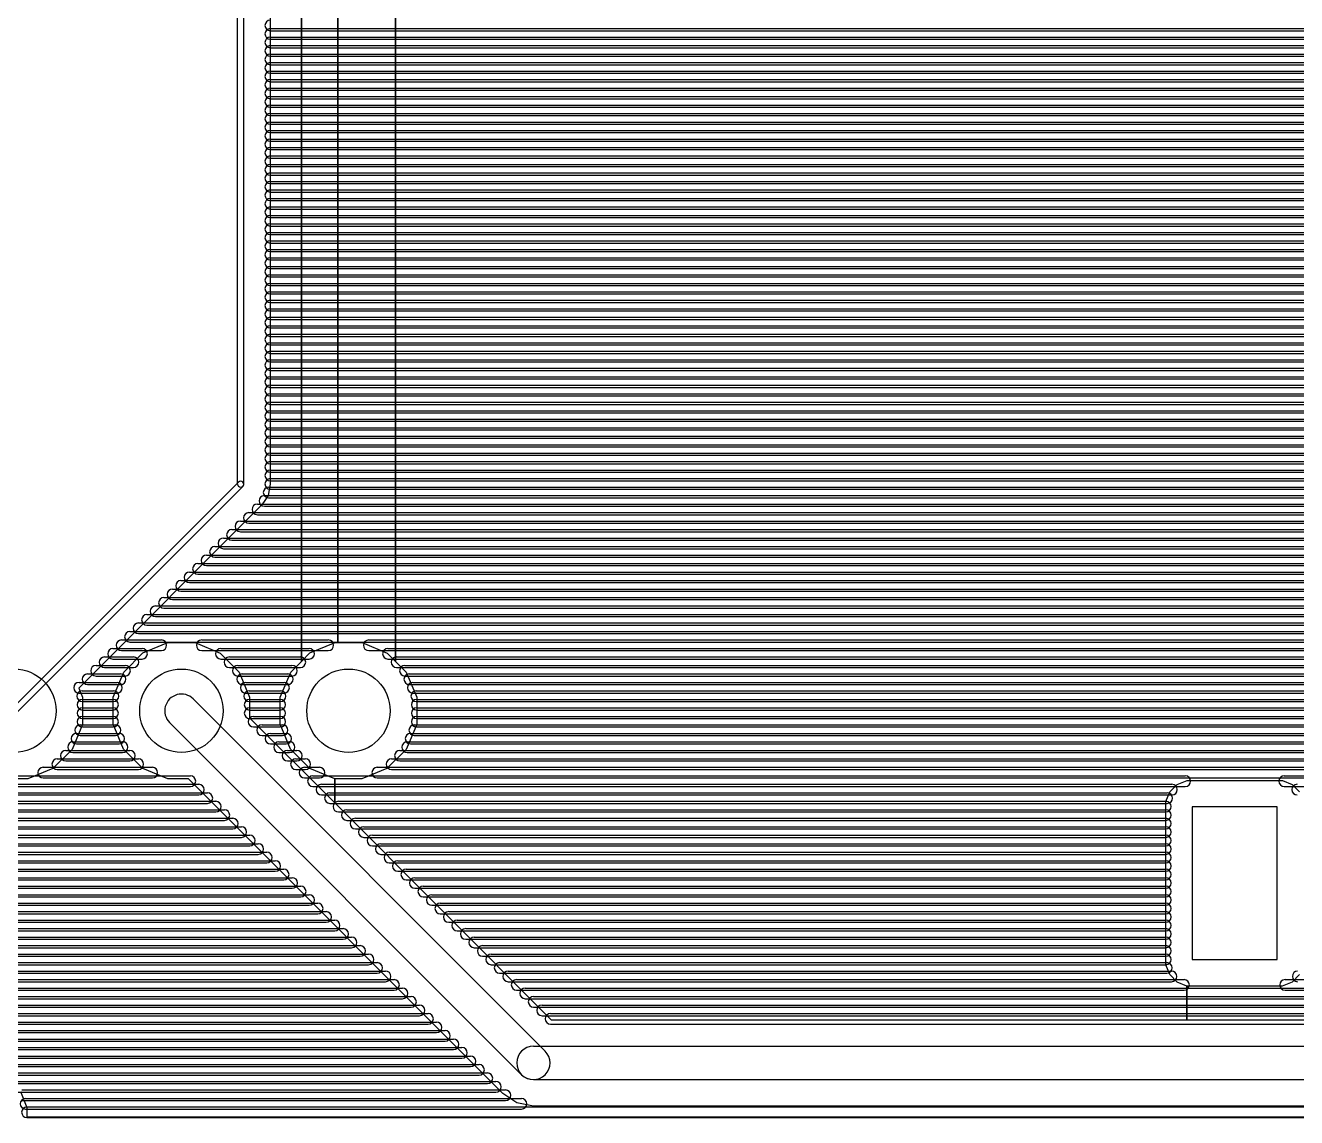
# Model space of a CAD drawing. Extents: x 25909 to 94169, y 14485 to 72115.
# Drawn here: x 56750 to 68733, y 22431 to 32721 of the extents above; entities that cross this region are included whole.
import ezdxf

# ---------------------------------------------------------------- set-up
doc = ezdxf.new("R2010")
doc.units = 0
doc.layers.add('BLACK', color=1, linetype='CONTINUOUS')

msp = doc.modelspace()

# ---------------------------------------------------------------- linework, layer by layer
at = {"layer": 'BLACK'}
for p, q in [((58750, 28399), (58750, 39087)), ((58808, 28399), (58808, 39087)), ((59058, 39087), (59058, 28398)), ((59351, 26729), (59351, 36128)), ((59351, 36128), (59351, 26729)), ((60239, 26729), (60239, 36128)), ((60239, 36128), (60239, 26729)), ((59695, 26907), (59695, 35866)), ((59695, 35866), (59695, 26907)), ((59058, 32691), (76448, 32691)), ((59058, 32691), (76448, 32691)), ((59058, 32671), (76448, 32671)), ((59058, 32671), (76448, 32671)), ((59058, 32611), (76448, 32611)), ((59058, 32611), (76448, 32611)), ((59058, 32591), (76448, 32591)), ((59058, 32591), (76448, 32591)), ((59058, 32531), (76448, 32531)), ((59058, 32531), (76448, 32531)), ((59058, 32511), (76448, 32511)), ((59058, 32511), (76448, 32511)), ((59058, 32451), (76448, 32451)), ((59058, 32451), (76448, 32451)), ((59058, 32431), (76448, 32431)), ((59058, 32431), (76448, 32431)), ((59058, 32371), (76448, 32371)), ((59058, 32371), (76448, 32371)), ((59058, 32351), (76448, 32351)), ((59058, 32351), (76448, 32351)), ((59058, 32291), (76448, 32291)), ((59058, 32291), (76448, 32291)), ((59058, 32271), (76448, 32271)), ((59058, 32271), (76448, 32271)), ((59058, 32211), (76448, 32211)), ((59058, 32211), (76448, 32211)), ((59058, 32191), (76448, 32191)), ((59058, 32191), (76448, 32191)), ((59058, 32131), (76448, 32131)), ((59058, 32131), (76448, 32131)), ((59058, 32111), (76448, 32111)), ((59058, 32111), (76448, 32111)), ((59058, 32051), (76448, 32051)), ((59058, 32051), (76448, 32051)), ((59058, 32031), (76448, 32031)), ((59058, 32031), (76448, 32031)), ((59058, 31971), (76448, 31971)), ((59058, 31971), (76448, 31971)), ((59058, 31951), (76448, 31951)), ((59058, 31951), (76448, 31951)), ((59058, 31891), (76448, 31891)), ((59058, 31891), (76448, 31891)), ((59058, 31871), (76448, 31871)), ((59058, 31871), (76448, 31871)), ((59058, 31811), (76448, 31811)), ((59058, 31811), (76448, 31811)), ((59058, 31791), (76448, 31791)), ((59058, 31791), (76448, 31791)), ((59058, 31731), (76448, 31731)), ((59058, 31731), (76448, 31731)), ((59058, 31711), (76448, 31711)), ((59058, 31711), (76448, 31711)), ((59058, 31651), (76448, 31651)), ((59058, 31651), (76448, 31651)), ((59058, 31631), (76448, 31631)), ((59058, 31631), (76448, 31631)), ((59058, 31571), (76448, 31571)), ((59058, 31571), (76448, 31571)), ((59058, 31551), (76448, 31551)), ((59058, 31551), (76448, 31551)), ((59058, 31491), (76448, 31491)), ((59058, 31491), (76448, 31491)), ((59058, 31471), (76448, 31471)), ((59058, 31471), (76448, 31471)), ((59058, 31411), (76448, 31411)), ((59058, 31411), (76448, 31411)), ((59058, 31391), (76448, 31391)), ((59058, 31391), (76448, 31391)), ((59058, 31331), (76448, 31331)), ((59058, 31331), (76448, 31331)), ((59058, 31311), (76448, 31311)), ((59058, 31311), (76448, 31311)), ((59058, 31251), (76448, 31251)), ((59058, 31251), (76448, 31251)), ((59058, 31231), (76448, 31231)), ((59058, 31231), (76448, 31231)), ((59058, 31171), (76448, 31171)), ((59058, 31171), (76448, 31171)), ((59058, 31151), (76448, 31151)), ((59058, 31151), (76448, 31151)), ((59058, 31091), (76448, 31091)), ((59058, 31091), (76448, 31091)), ((59058, 31071), (76448, 31071)), ((59058, 31071), (76448, 31071)), ((59058, 31011), (76448, 31011)), ((59058, 31011), (76448, 31011)), ((59058, 30991), (76448, 30991)), ((59058, 30991), (76448, 30991)), ((59058, 30931), (76448, 30931)), ((59058, 30931), (76448, 30931)), ((59058, 30911), (76448, 30911)), ((59058, 30911), (76448, 30911)), ((59058, 30851), (76448, 30851)), ((59058, 30851), (76448, 30851)), ((59058, 30831), (76448, 30831)), ((59058, 30831), (76448, 30831)), ((59058, 30771), (76448, 30771)), ((59058, 30771), (76448, 30771)), ((59058, 30751), (76448, 30751)), ((59058, 30751), (76448, 30751)), ((59058, 30691), (76448, 30691)), ((59058, 30691), (76448, 30691)), ((59058, 30671), (76448, 30671)), ((59058, 30671), (76448, 30671)), ((59058, 30611), (76448, 30611)), ((59058, 30611), (76448, 30611)), ((59058, 30591), (76448, 30591)), ((59058, 30591), (76448, 30591)), ((59058, 30531), (76448, 30531)), ((59058, 30531), (76448, 30531)), ((59058, 30511), (76448, 30511)), ((59058, 30511), (76448, 30511)), ((59058, 30451), (76448, 30451)), ((59058, 30451), (76448, 30451)), ((59058, 30431), (76448, 30431)), ((59058, 30431), (76448, 30431)), ((59058, 30371), (76448, 30371)), ((59058, 30371), (76448, 30371)), ((59058, 30351), (76448, 30351)), ((59058, 30351), (76448, 30351)), ((59058, 30291), (76448, 30291)), ((59058, 30291), (76448, 30291)), ((59058, 30271), (76448, 30271)), ((59058, 30271), (76448, 30271)), ((59058, 30211), (76448, 30211)), ((59058, 30211), (76448, 30211)), ((59058, 30191), (76448, 30191)), ((59058, 30191), (76448, 30191)), ((59058, 30131), (76448, 30131)), ((59058, 30131), (76448, 30131)), ((59058, 30111), (76448, 30111)), ((59058, 30111), (76448, 30111)), ((59058, 30051), (76448, 30051)), ((59058, 30051), (76448, 30051)), ((59058, 30031), (76448, 30031)), ((59058, 30031), (76448, 30031)), ((59058, 29971), (76448, 29971)), ((59058, 29971), (76448, 29971)), ((59058, 29951), (76448, 29951)), ((59058, 29951), (76448, 29951)), ((59058, 29891), (76448, 29891)), ((59058, 29891), (76448, 29891)), ((59058, 29871), (76448, 29871)), ((59058, 29871), (76448, 29871)), ((59058, 29811), (76448, 29811)), ((59058, 29811), (76448, 29811)), ((59058, 29791), (76448, 29791)), ((59058, 29791), (76448, 29791)), ((59058, 29731), (76448, 29731)), ((59058, 29731), (76448, 29731)), ((59058, 29711), (76448, 29711)), ((59058, 29711), (76448, 29711)), ((59058, 29651), (76448, 29651)), ((59058, 29651), (76448, 29651)), ((59058, 29631), (76448, 29631)), ((59058, 29631), (76448, 29631)), ((59058, 29571), (76448, 29571)), ((59058, 29571), (76448, 29571)), ((59058, 29551), (76448, 29551)), ((59058, 29551), (76448, 29551)), ((59058, 29491), (76448, 29491)), ((59058, 29491), (76448, 29491)), ((59058, 29471), (76448, 29471)), ((59058, 29471), (76448, 29471)), ((59058, 29411), (76448, 29411)), ((59058, 29411), (76448, 29411)), ((59058, 29391), (76448, 29391)), ((59058, 29391), (76448, 29391)), ((59058, 29331), (76448, 29331)), ((59058, 29331), (76448, 29331)), ((59058, 29311), (76448, 29311)), ((59058, 29311), (76448, 29311)), ((59058, 29251), (76448, 29251)), ((59058, 29251), (76448, 29251)), ((59058, 29231), (76448, 29231)), ((59058, 29231), (76448, 29231)), ((59058, 29171), (76448, 29171)), ((59058, 29171), (76448, 29171)), ((59058, 29151), (76448, 29151)), ((59058, 29151), (76448, 29151)), ((59058, 29091), (76448, 29091)), ((59058, 29091), (76448, 29091)), ((59058, 29071), (76448, 29071)), ((59058, 29071), (76448, 29071)), ((59058, 29011), (76448, 29011)), ((59058, 29011), (76448, 29011)), ((59058, 28991), (76448, 28991)), ((59058, 28991), (76448, 28991)), ((59058, 28931), (76448, 28931)), ((59058, 28931), (76448, 28931)), ((59058, 28911), (76448, 28911)), ((59058, 28911), (76448, 28911)), ((59058, 28851), (76448, 28851)), ((59058, 28851), (76448, 28851)), ((59058, 28831), (76448, 28831)), ((59058, 28831), (76448, 28831)), ((59058, 28771), (76448, 28771)), ((59058, 28771), (76448, 28771)), ((59058, 28751), (76448, 28751)), ((59058, 28751), (76448, 28751)), ((59058, 28691), (76448, 28691)), ((59058, 28691), (76448, 28691)), ((59058, 28671), (76448, 28671)), ((59058, 28671), (76448, 28671)), ((59058, 28611), (76448, 28611)), ((59058, 28611), (76448, 28611)), ((59058, 28591), (76448, 28591)), ((59058, 28591), (76448, 28591)), ((59058, 28531), (76448, 28531)), ((59058, 28531), (76448, 28531)), ((58758, 28418), (56625, 26285)), ((59058, 28511), (76448, 28511)), ((59058, 28511), (76448, 28511)), ((59058, 28451), (76448, 28451)), ((59058, 28451), (76448, 28451)), ((59058, 28431), (76448, 28431)), ((59058, 28431), (76448, 28431)), ((58799, 28377), (56666, 26244)), ((59037, 28291), (59000, 28237)), ((59002, 28291), (76448, 28291)), ((59002, 28291), (76448, 28291)), ((59058, 28398), (59037, 28291)), ((59042, 28371), (76448, 28371)), ((59042, 28371), (76448, 28371)), ((59058, 28351), (76448, 28351)), ((59058, 28351), (76448, 28351)), ((58976, 28200), (57252, 26478)), ((58936, 28211), (76448, 28211)), ((58936, 28211), (76448, 28211)), ((59000, 28237), (58976, 28200)), ((59002, 28191), (76448, 28191)), ((59002, 28191), (76448, 28191)), ((59042, 28271), (76448, 28271)), ((59042, 28271), (76448, 28271)), ((58776, 28051), (76448, 28051)), ((58776, 28051), (76448, 28051)), ((58856, 28131), (76448, 28131)), ((58856, 28131), (76448, 28131)), ((58936, 28111), (76448, 28111)), ((58936, 28111), (76448, 28111)), ((58696, 27971), (76448, 27971)), ((58696, 27971), (76448, 27971)), ((58776, 27951), (76448, 27951)), ((58776, 27951), (76448, 27951)), ((58856, 28031), (76448, 28031)), ((58856, 28031), (76448, 28031)), ((58536, 27811), (76448, 27811)), ((58536, 27811), (76448, 27811)), ((58616, 27891), (76448, 27891)), ((58616, 27891), (76448, 27891)), ((58696, 27871), (76448, 27871)), ((58696, 27871), (76448, 27871)), ((58456, 27731), (76448, 27731)), ((58456, 27731), (76448, 27731)), ((58536, 27711), (76448, 27711)), ((58536, 27711), (76448, 27711)), ((58616, 27791), (76448, 27791)), ((58616, 27791), (76448, 27791)), ((58296, 27571), (76448, 27571)), ((58296, 27571), (76448, 27571)), ((58376, 27651), (76448, 27651)), ((58376, 27651), (76448, 27651)), ((58456, 27631), (76448, 27631)), ((58456, 27631), (76448, 27631)), ((58216, 27491), (76448, 27491)), ((58216, 27491), (76448, 27491)), ((58296, 27471), (76448, 27471)), ((58296, 27471), (76448, 27471)), ((58376, 27551), (76448, 27551)), ((58376, 27551), (76448, 27551)), ((58055, 27331), (74295, 27331)), ((58055, 27331), (74295, 27331)), ((58136, 27411), (74396, 27411)), ((58136, 27411), (74396, 27411)), ((58216, 27391), (76448, 27391)), ((58216, 27391), (76448, 27391)), ((57975, 27251), (74215, 27251)), ((57975, 27251), (74215, 27251)), ((58055, 27231), (74295, 27231)), ((58055, 27231), (74295, 27231)), ((58136, 27311), (74396, 27311)), ((58136, 27311), (74396, 27311)), ((57815, 27091), (74055, 27091)), ((57815, 27091), (74055, 27091)), ((57895, 27171), (74135, 27171)), ((57895, 27171), (74135, 27171)), ((57975, 27151), (74215, 27151)), ((57975, 27151), (74215, 27151)), ((57735, 27011), (73975, 27011)), ((57735, 27011), (73975, 27011)), ((57815, 26991), (74055, 26991)), ((57815, 26991), (74055, 26991)), ((57895, 27071), (74135, 27071)), ((57895, 27071), (74135, 27071)), ((57575, 26851), (57849, 26851)), ((57575, 26851), (57849, 26851)), ((57655, 26931), (58031, 26931)), ((57655, 26931), (58031, 26931)), ((57735, 26911), (73975, 26911)), ((57735, 26911), (73975, 26911)), ((57857, 26809), (58093, 26907)), ((58093, 26907), (58349, 26907)), ((58349, 26907), (58585, 26808)), ((58411, 26931), (59605, 26931)), ((58411, 26931), (59605, 26931)), ((58592, 26851), (59424, 26851)), ((58592, 26851), (59424, 26851)), ((59432, 26809), (59668, 26907)), ((59668, 26907), (59695, 26907)), ((59695, 26907), (59924, 26907)), ((59924, 26907), (60160, 26808)), ((59986, 26931), (73894, 26931)), ((59986, 26931), (73894, 26931)), ((60167, 26851), (73815, 26851)), ((60167, 26851), (73815, 26851)), ((57495, 26771), (57769, 26771)), ((57495, 26771), (57769, 26771)), ((57575, 26751), (57849, 26751)), ((57575, 26751), (57849, 26751)), ((57655, 26831), (58031, 26831)), ((57655, 26831), (58031, 26831)), ((57676, 26629), (57857, 26809)), ((58411, 26831), (59605, 26831)), ((58411, 26831), (59605, 26831)), ((58585, 26808), (58765, 26627)), ((58592, 26751), (59424, 26751)), ((58592, 26751), (59424, 26751)), ((58672, 26771), (59342, 26771)), ((58672, 26771), (59342, 26771)), ((59251, 26629), (59351, 26729)), ((59351, 26729), (59432, 26809)), ((59986, 26831), (73894, 26831)), ((59986, 26831), (73894, 26831)), ((60160, 26808), (60239, 26729)), ((60167, 26751), (73815, 26751)), ((60167, 26751), (73815, 26751)), ((60239, 26729), (60340, 26627)), ((60247, 26771), (73735, 26771)), ((60247, 26771), (73735, 26771)), ((57335, 26611), (57647, 26611)), ((57335, 26611), (57647, 26611)), ((57415, 26691), (57689, 26691)), ((57415, 26691), (57689, 26691)), ((57495, 26671), (57769, 26671)), ((57495, 26671), (57769, 26671)), ((57577, 26393), (57676, 26629)), ((58672, 26671), (59342, 26671)), ((58672, 26671), (59342, 26671)), ((58752, 26691), (59262, 26691)), ((58752, 26691), (59262, 26691)), ((58765, 26627), (58863, 26391)), ((58793, 26611), (59223, 26611)), ((58793, 26611), (59223, 26611)), ((59152, 26393), (59251, 26629)), ((60247, 26671), (73735, 26671)), ((60247, 26671), (73735, 26671)), ((60327, 26691), (73655, 26691)), ((60327, 26691), (73655, 26691)), ((60340, 26627), (60438, 26391)), ((60368, 26611), (73574, 26611)), ((60368, 26611), (73574, 26611)), ((57255, 26531), (57613, 26531)), ((57255, 26531), (57613, 26531)), ((57335, 26511), (57647, 26511)), ((57335, 26511), (57647, 26511)), ((57415, 26591), (57689, 26591)), ((57415, 26591), (57689, 26591)), ((58752, 26591), (59262, 26591)), ((58752, 26591), (59262, 26591)), ((58793, 26511), (59223, 26511)), ((58793, 26511), (59223, 26511)), ((58826, 26531), (59188, 26531)), ((58826, 26531), (59188, 26531)), ((60327, 26591), (73655, 26591)), ((60327, 26591), (73655, 26591)), ((60368, 26511), (73574, 26511)), ((60368, 26511), (73574, 26511)), ((60401, 26531), (73495, 26531)), ((60401, 26531), (73495, 26531)), ((57252, 26478), (57288, 26391)), ((57255, 26431), (57613, 26431)), ((57255, 26431), (57613, 26431)), ((57284, 26451), (57580, 26451)), ((57284, 26451), (57580, 26451)), ((57288, 26391), (57288, 26135)), ((57288, 26371), (57576, 26371)), ((57288, 26371), (57576, 26371)), ((57577, 26137), (57577, 26393)), ((61649, 23057), (58331, 26375)), ((58826, 26431), (59188, 26431)), ((58826, 26431), (59188, 26431)), ((58859, 26451), (59155, 26451)), ((58859, 26451), (59155, 26451)), ((58863, 26391), (58863, 26197)), ((58863, 26371), (59151, 26371)), ((58863, 26371), (59151, 26371)), ((59152, 26137), (59152, 26393)), ((60401, 26431), (73495, 26431)), ((60401, 26431), (73495, 26431)), ((60434, 26451), (73418, 26451)), ((60434, 26451), (73418, 26451)), ((60438, 26391), (60438, 26135)), ((60438, 26371), (73364, 26371)), ((60438, 26371), (73364, 26371)), ((57284, 26351), (57580, 26351)), ((57284, 26351), (57580, 26351)), ((57288, 26291), (57576, 26291)), ((57288, 26291), (57576, 26291)), ((57288, 26271), (57576, 26271)), ((57288, 26271), (57576, 26271)), ((58859, 26351), (59155, 26351)), ((58859, 26351), (59155, 26351)), ((58863, 26291), (59151, 26291)), ((58863, 26291), (59151, 26291)), ((58863, 26271), (59151, 26271)), ((58863, 26271), (59151, 26271)), ((60434, 26351), (73418, 26351)), ((60434, 26351), (73418, 26351)), ((60438, 26291), (73348, 26291)), ((60438, 26291), (73348, 26291)), ((60438, 26271), (73364, 26271)), ((60438, 26271), (73364, 26271)), ((57288, 26135), (57189, 25899)), ((57265, 26131), (57599, 26131)), ((57265, 26131), (57599, 26131)), ((57288, 26211), (57576, 26211)), ((57288, 26211), (57576, 26211)), ((57288, 26191), (57576, 26191)), ((57288, 26191), (57576, 26191)), ((57675, 25901), (57577, 26137)), ((61427, 22835), (58109, 26153)), ((58863, 26197), (59666, 25395)), ((58863, 26191), (59151, 26191)), ((58863, 26191), (59151, 26191)), ((58900, 26211), (59152, 26211)), ((58900, 26211), (59152, 26211)), ((58980, 26131), (59174, 26131)), ((58980, 26131), (59174, 26131)), ((59250, 25901), (59152, 26137)), ((60438, 26135), (60339, 25899)), ((60415, 26131), (73343, 26131)), ((60415, 26131), (73343, 26131)), ((60438, 26211), (73342, 26211)), ((60438, 26211), (73342, 26211)), ((60438, 26191), (73348, 26191)), ((60438, 26191), (73348, 26191)), ((57231, 26051), (57633, 26051)), ((57231, 26051), (57633, 26051)), ((57265, 26031), (57599, 26031)), ((57265, 26031), (57599, 26031)), ((57288, 26111), (57576, 26111)), ((57288, 26111), (57576, 26111)), ((58900, 26111), (59152, 26111)), ((58900, 26111), (59152, 26111)), ((58980, 26031), (59174, 26031)), ((58980, 26031), (59174, 26031)), ((59060, 26051), (59208, 26051)), ((59060, 26051), (59208, 26051)), ((60381, 26051), (73343, 26051)), ((60381, 26051), (73343, 26051)), ((60415, 26031), (73343, 26031)), ((60415, 26031), (73343, 26031)), ((60438, 26111), (73342, 26111)), ((60438, 26111), (73342, 26111)), ((57189, 25899), (57008, 25719)), ((57130, 25891), (57734, 25891)), ((57130, 25891), (57734, 25891)), ((57198, 25971), (57666, 25971)), ((57198, 25971), (57666, 25971)), ((57231, 25951), (57633, 25951)), ((57231, 25951), (57633, 25951)), ((57855, 25720), (57675, 25901)), ((59060, 25951), (59208, 25951)), ((59060, 25951), (59208, 25951)), ((59140, 25971), (59240, 25971)), ((59140, 25971), (59240, 25971)), ((59220, 25891), (59308, 25891)), ((59220, 25891), (59308, 25891)), ((59430, 25720), (59250, 25901)), ((60339, 25899), (60158, 25719)), ((60280, 25891), (70122, 25891)), ((60280, 25891), (70122, 25891)), ((60348, 25971), (70178, 25971)), ((60348, 25971), (70178, 25971)), ((60381, 25951), (73343, 25951)), ((60381, 25951), (73343, 25951)), ((57050, 25811), (57814, 25811)), ((57050, 25811), (57814, 25811)), ((57130, 25791), (57734, 25791)), ((57130, 25791), (57734, 25791)), ((57198, 25871), (57666, 25871)), ((57198, 25871), (57666, 25871)), ((59140, 25871), (59240, 25871)), ((59140, 25871), (59240, 25871)), ((59220, 25791), (59308, 25791)), ((59220, 25791), (59308, 25791)), ((59300, 25811), (59388, 25811)), ((59300, 25811), (59388, 25811)), ((60200, 25811), (70100, 25811)), ((60200, 25811), (70100, 25811)), ((60280, 25791), (70122, 25791)), ((60280, 25791), (70122, 25791)), ((60348, 25871), (70178, 25871)), ((60348, 25871), (70178, 25871)), ((56247, 25651), (58305, 25651)), ((56247, 25651), (58305, 25651)), ((57008, 25719), (56772, 25621)), ((56916, 25731), (57946, 25731)), ((56916, 25731), (57946, 25731)), ((57050, 25711), (57814, 25711)), ((57050, 25711), (57814, 25711)), ((58091, 25621), (57855, 25720)), ((59300, 25711), (59388, 25711)), ((59300, 25711), (59388, 25711)), ((59380, 25731), (59522, 25731)), ((59380, 25731), (59522, 25731)), ((59666, 25621), (59430, 25720)), ((59460, 25651), (67684, 25651)), ((59460, 25651), (67684, 25651)), ((60158, 25719), (59922, 25621)), ((60066, 25731), (70100, 25731)), ((60066, 25731), (70100, 25731)), ((60200, 25711), (70100, 25711)), ((60200, 25711), (70100, 25711)), ((68616, 25651), (70100, 25651)), ((68616, 25651), (70100, 25651)), ((56247, 25571), (58385, 25571)), ((56247, 25571), (58385, 25571)), ((56247, 25551), (58305, 25551)), ((56247, 25551), (58305, 25551)), ((56772, 25621), (56516, 25621)), ((56916, 25631), (57946, 25631)), ((56916, 25631), (57946, 25631)), ((58286, 25621), (58091, 25621)), ((61249, 22659), (58286, 25621)), ((59380, 25631), (59522, 25631)), ((59380, 25631), (59522, 25631)), ((59460, 25551), (67684, 25551)), ((59460, 25551), (67684, 25551)), ((59540, 25571), (67558, 25571)), ((59540, 25571), (67558, 25571)), ((59666, 25395), (59666, 25621)), ((59922, 25621), (59666, 25621)), ((59666, 25621), (59666, 25395)), ((60066, 25631), (70100, 25631)), ((60066, 25631), (70100, 25631)), ((67538, 25500), (67608, 25570)), ((67608, 25570), (67700, 25608)), ((67700, 25608), (68599, 25608)), ((68599, 25608), (68690, 25570)), ((68616, 25551), (70100, 25551)), ((68616, 25551), (70100, 25551)), ((68690, 25570), (68760, 25500)), ((56247, 25491), (58465, 25491)), ((56247, 25491), (58465, 25491)), ((56247, 25471), (58385, 25471)), ((56247, 25471), (58385, 25471)), ((56247, 25411), (58545, 25411)), ((56247, 25411), (58545, 25411)), ((59540, 25471), (67558, 25471)), ((59540, 25471), (67558, 25471)), ((59620, 25491), (67514, 25491)), ((59620, 25491), (67514, 25491)), ((59700, 25411), (67500, 25411)), ((59700, 25411), (67500, 25411)), ((67500, 25409), (67538, 25500)), ((67500, 23870), (67500, 25409)), ((56247, 25391), (58465, 25391)), ((56247, 25391), (58465, 25391)), ((56247, 25331), (58625, 25331)), ((56247, 25331), (58625, 25331)), ((56247, 25311), (58545, 25311)), ((56247, 25311), (58545, 25311)), ((59620, 25391), (67514, 25391)), ((59620, 25391), (67514, 25391)), ((59666, 25395), (61707, 23353)), ((59700, 25311), (67500, 25311)), ((59700, 25311), (67500, 25311)), ((59780, 25331), (67500, 25331)), ((59780, 25331), (67500, 25331)), ((68549, 25359), (67749, 25359)), ((67749, 25359), (67749, 23919)), ((68549, 23919), (68549, 25359)), ((56247, 25251), (58705, 25251)), ((56247, 25251), (58705, 25251)), ((56247, 25231), (58625, 25231)), ((56247, 25231), (58625, 25231)), ((56247, 25171), (58785, 25171)), ((56247, 25171), (58785, 25171)), ((59780, 25231), (67500, 25231)), ((59780, 25231), (67500, 25231)), ((59860, 25251), (67500, 25251)), ((59860, 25251), (67500, 25251)), ((59940, 25171), (67500, 25171)), ((59940, 25171), (67500, 25171)), ((56247, 25151), (58705, 25151)), ((56247, 25151), (58705, 25151)), ((56247, 25091), (58865, 25091)), ((56247, 25091), (58865, 25091)), ((56247, 25071), (58785, 25071)), ((56247, 25071), (58785, 25071)), ((59860, 25151), (67500, 25151)), ((59860, 25151), (67500, 25151)), ((59940, 25071), (67500, 25071)), ((59940, 25071), (67500, 25071)), ((60020, 25091), (67500, 25091)), ((60020, 25091), (67500, 25091)), ((56247, 25011), (58945, 25011)), ((56247, 25011), (58945, 25011)), ((56247, 24991), (58865, 24991)), ((56247, 24991), (58865, 24991)), ((56247, 24931), (59025, 24931)), ((56247, 24931), (59025, 24931)), ((60020, 24991), (67500, 24991)), ((60020, 24991), (67500, 24991)), ((60100, 25011), (67500, 25011)), ((60100, 25011), (67500, 25011)), ((60180, 24931), (67500, 24931)), ((60180, 24931), (67500, 24931)), ((56247, 24911), (58945, 24911)), ((56247, 24911), (58945, 24911)), ((56247, 24851), (59105, 24851)), ((56247, 24851), (59105, 24851)), ((56247, 24831), (59025, 24831)), ((56247, 24831), (59025, 24831)), ((60100, 24911), (67500, 24911)), ((60100, 24911), (67500, 24911)), ((60180, 24831), (67500, 24831)), ((60180, 24831), (67500, 24831)), ((60260, 24851), (67500, 24851)), ((60260, 24851), (67500, 24851)), ((56247, 24771), (59185, 24771)), ((56247, 24771), (59185, 24771)), ((56247, 24751), (59105, 24751)), ((56247, 24751), (59105, 24751)), ((56247, 24691), (59265, 24691)), ((56247, 24691), (59265, 24691)), ((60260, 24751), (67500, 24751)), ((60260, 24751), (67500, 24751)), ((60340, 24771), (67500, 24771)), ((60340, 24771), (67500, 24771)), ((60420, 24691), (67500, 24691)), ((60420, 24691), (67500, 24691)), ((56247, 24671), (59185, 24671)), ((56247, 24671), (59185, 24671)), ((56247, 24611), (59345, 24611)), ((56247, 24611), (59345, 24611)), ((56247, 24591), (59265, 24591)), ((56247, 24591), (59265, 24591)), ((60340, 24671), (67500, 24671)), ((60340, 24671), (67500, 24671)), ((60420, 24591), (67500, 24591)), ((60420, 24591), (67500, 24591)), ((60500, 24611), (67500, 24611)), ((60500, 24611), (67500, 24611)), ((56247, 24531), (59425, 24531)), ((56247, 24531), (59425, 24531)), ((56247, 24511), (59345, 24511)), ((56247, 24511), (59345, 24511)), ((56247, 24451), (59505, 24451)), ((56247, 24451), (59505, 24451)), ((60500, 24511), (67500, 24511)), ((60500, 24511), (67500, 24511)), ((60580, 24531), (67500, 24531)), ((60580, 24531), (67500, 24531)), ((60660, 24451), (67500, 24451)), ((60660, 24451), (67500, 24451)), ((56247, 24431), (59425, 24431)), ((56247, 24431), (59425, 24431)), ((56247, 24371), (59585, 24371)), ((56247, 24371), (59585, 24371)), ((56247, 24351), (59505, 24351)), ((56247, 24351), (59505, 24351)), ((60580, 24431), (67500, 24431)), ((60580, 24431), (67500, 24431)), ((60660, 24351), (67500, 24351)), ((60660, 24351), (67500, 24351)), ((60740, 24371), (67500, 24371)), ((60740, 24371), (67500, 24371)), ((56247, 24291), (59665, 24291)), ((56247, 24291), (59665, 24291)), ((56247, 24271), (59585, 24271)), ((56247, 24271), (59585, 24271)), ((56247, 24211), (59745, 24211)), ((56247, 24211), (59745, 24211)), ((60740, 24271), (67500, 24271)), ((60740, 24271), (67500, 24271)), ((60820, 24291), (67500, 24291)), ((60820, 24291), (67500, 24291)), ((60900, 24211), (67500, 24211)), ((60900, 24211), (67500, 24211)), ((56247, 24191), (59665, 24191)), ((56247, 24191), (59665, 24191)), ((56247, 24131), (59825, 24131)), ((56247, 24131), (59825, 24131)), ((56247, 24111), (59745, 24111)), ((56247, 24111), (59745, 24111)), ((60820, 24191), (67500, 24191)), ((60820, 24191), (67500, 24191)), ((60900, 24111), (67500, 24111)), ((60900, 24111), (67500, 24111)), ((60980, 24131), (67500, 24131)), ((60980, 24131), (67500, 24131)), ((56247, 24051), (59905, 24051)), ((56247, 24051), (59905, 24051)), ((56247, 24031), (59825, 24031)), ((56247, 24031), (59825, 24031)), ((56247, 23971), (59985, 23971)), ((56247, 23971), (59985, 23971)), ((60980, 24031), (67500, 24031)), ((60980, 24031), (67500, 24031)), ((61060, 24051), (67500, 24051)), ((61060, 24051), (67500, 24051)), ((61140, 23971), (67500, 23971)), ((61140, 23971), (67500, 23971)), ((56247, 23951), (59905, 23951)), ((56247, 23951), (59905, 23951)), ((56247, 23891), (60065, 23891)), ((56247, 23891), (60065, 23891)), ((56247, 23871), (59985, 23871)), ((56247, 23871), (59985, 23871)), ((61060, 23951), (67500, 23951)), ((61060, 23951), (67500, 23951)), ((61140, 23871), (67500, 23871)), ((61140, 23871), (67500, 23871)), ((61220, 23891), (67510, 23891)), ((61220, 23891), (67510, 23891)), ((67538, 23778), (67500, 23870)), ((67749, 23919), (68549, 23919)), ((56247, 23811), (60145, 23811)), ((56247, 23811), (60145, 23811)), ((56247, 23791), (60065, 23791)), ((56247, 23791), (60065, 23791)), ((56247, 23731), (60225, 23731)), ((56247, 23731), (60225, 23731)), ((61220, 23791), (67510, 23791)), ((61220, 23791), (67510, 23791)), ((61300, 23811), (67554, 23811)), ((61300, 23811), (67554, 23811)), ((61380, 23731), (67672, 23731)), ((61380, 23731), (67672, 23731)), ((67608, 23708), (67538, 23778)), ((68624, 23731), (69254, 23731)), ((68624, 23731), (69254, 23731)), ((68760, 23778), (68690, 23708)), ((56247, 23711), (60145, 23711)), ((56247, 23711), (60145, 23711)), ((56247, 23651), (60305, 23651)), ((56247, 23651), (60305, 23651)), ((56247, 23631), (60225, 23631)), ((56247, 23631), (60225, 23631)), ((61300, 23711), (67554, 23711)), ((61300, 23711), (67554, 23711)), ((61380, 23631), (67672, 23631)), ((61380, 23631), (67672, 23631)), ((61460, 23651), (69174, 23651)), ((61460, 23651), (69174, 23651)), ((67699, 23670), (67608, 23708)), ((67699, 23353), (67699, 23670)), ((68598, 23670), (67699, 23670)), ((67699, 23670), (67699, 23353)), ((68690, 23708), (68598, 23670)), ((68624, 23631), (69254, 23631)), ((68624, 23631), (69254, 23631)), ((56247, 23571), (60385, 23571)), ((56247, 23571), (60385, 23571)), ((56247, 23551), (60305, 23551)), ((56247, 23551), (60305, 23551)), ((56247, 23491), (60465, 23491)), ((56247, 23491), (60465, 23491)), ((61460, 23551), (69174, 23551)), ((61460, 23551), (69174, 23551)), ((61540, 23571), (69094, 23571)), ((61540, 23571), (69094, 23571)), ((61620, 23491), (69014, 23491)), ((61620, 23491), (69014, 23491)), ((56247, 23471), (60385, 23471)), ((56247, 23471), (60385, 23471)), ((56247, 23411), (60545, 23411)), ((56247, 23411), (60545, 23411)), ((56247, 23391), (60465, 23391)), ((56247, 23391), (60465, 23391)), ((61540, 23471), (69094, 23471)), ((61540, 23471), (69094, 23471)), ((61620, 23391), (69014, 23391)), ((61620, 23391), (69014, 23391)), ((61700, 23411), (68934, 23411)), ((61700, 23411), (68934, 23411)), ((56247, 23331), (60625, 23331)), ((56247, 23331), (60625, 23331)), ((56247, 23311), (60545, 23311)), ((56247, 23311), (60545, 23311)), ((56247, 23251), (60705, 23251)), ((56247, 23251), (60705, 23251)), ((61700, 23311), (68934, 23311)), ((61700, 23311), (68934, 23311)), ((61707, 23353), (67699, 23353)), ((67699, 23353), (68926, 23353)), ((56247, 23231), (60625, 23231)), ((56247, 23231), (60625, 23231)), ((56247, 23171), (60785, 23171)), ((56247, 23171), (60785, 23171)), ((56247, 23151), (60705, 23151)), ((56247, 23151), (60705, 23151)), ((56247, 23091), (60865, 23091)), ((56247, 23091), (60865, 23091)), ((56247, 23071), (60785, 23071)), ((56247, 23071), (60785, 23071)), ((56247, 23011), (60945, 23011)), ((56247, 23011), (60945, 23011)), ((61538, 23103), (69094, 23103)), ((56247, 22991), (60865, 22991)), ((56247, 22991), (60865, 22991)), ((56247, 22911), (60945, 22911)), ((56247, 22911), (60945, 22911)), ((56318, 22931), (61026, 22931)), ((56318, 22931), (61026, 22931)), ((56318, 22831), (61026, 22831)), ((56318, 22831), (61026, 22831)), ((56563, 22851), (61105, 22851)), ((56563, 22851), (61105, 22851)), ((56657, 22771), (61185, 22771)), ((56657, 22771), (61185, 22771)), ((61538, 22789), (69094, 22789)), ((56563, 22751), (61105, 22751)), ((56563, 22751), (61105, 22751)), ((56657, 22671), (61185, 22671)), ((56657, 22671), (61185, 22671)), ((56702, 22675), (56764, 22526)), ((56717, 22691), (61275, 22691)), ((56717, 22691), (61275, 22691)), ((61382, 22570), (61249, 22659)), ((56717, 22591), (61275, 22591)), ((56717, 22591), (61275, 22591)), ((56750, 22611), (61426, 22611)), ((56750, 22611), (61426, 22611)), ((56764, 22531), (73076, 22531)), ((56764, 22531), (73076, 22531)), ((61538, 22539), (61382, 22570)), ((69095, 22539), (61538, 22539)), ((56750, 22511), (61426, 22511)), ((56750, 22511), (61426, 22511)), ((56764, 22526), (56764, 22437)), ((56764, 22437), (73121, 22437)), ((56764, 22431), (73076, 22431)), ((56764, 22431), (73076, 22431))]:
    msp.add_line(p, q, dxfattribs=at)
for centre in [(56645, 26264), (58220, 26264), (59795, 26264)]:
    msp.add_circle(centre, 393, dxfattribs=at)
for centre, radius, start, end in [((59058, 32721), 50, 90, 270), ((59058, 32721), 50, 90, 270), ((59058, 32641), 50, 90, 270), ((59058, 32641), 50, 90, 270), ((59058, 32561), 50, 90, 270), ((59058, 32561), 50, 90, 270), ((59058, 32481), 50, 90, 270), ((59058, 32481), 50, 90, 270), ((59058, 32401), 50, 90, 270), ((59058, 32401), 50, 90, 270), ((59058, 32321), 50, 90, 270), ((59058, 32321), 50, 90, 270), ((59058, 32241), 50, 90, 270), ((59058, 32241), 50, 90, 270), ((59058, 32161), 50, 90, 270), ((59058, 32161), 50, 90, 270), ((59058, 32081), 50, 90, 270), ((59058, 32081), 50, 90, 270), ((59058, 32001), 50, 90, 270), ((59058, 32001), 50, 90, 270), ((59058, 31921), 50, 90, 270), ((59058, 31921), 50, 90, 270), ((59058, 31841), 50, 90, 270), ((59058, 31841), 50, 90, 270), ((59058, 31761), 50, 90, 270), ((59058, 31761), 50, 90, 270), ((59058, 31681), 50, 90, 270), ((59058, 31681), 50, 90, 270), ((59058, 31601), 50, 90, 270), ((59058, 31601), 50, 90, 270), ((59058, 31521), 50, 90, 270), ((59058, 31521), 50, 90, 270), ((59058, 31441), 50, 90, 270), ((59058, 31441), 50, 90, 270), ((59058, 31361), 50, 90, 270), ((59058, 31361), 50, 90, 270), ((59058, 31281), 50, 90, 270), ((59058, 31281), 50, 90, 270), ((59058, 31201), 50, 90, 270), ((59058, 31201), 50, 90, 270), ((59058, 31121), 50, 90, 270), ((59058, 31121), 50, 90, 270), ((59058, 31041), 50, 90, 270), ((59058, 31041), 50, 90, 270), ((59058, 30961), 50, 90, 270), ((59058, 30961), 50, 90, 270), ((59058, 30881), 50, 90, 270), ((59058, 30881), 50, 90, 270), ((59058, 30801), 50, 90, 270), ((59058, 30801), 50, 90, 270), ((59058, 30721), 50, 90, 270), ((59058, 30721), 50, 90, 270), ((59058, 30641), 50, 90, 270), ((59058, 30641), 50, 90, 270), ((59058, 30561), 50, 90, 270), ((59058, 30561), 50, 90, 270), ((59058, 30481), 50, 90, 270), ((59058, 30481), 50, 90, 270), ((59058, 30401), 50, 90, 270), ((59058, 30401), 50, 90, 270), ((59058, 30321), 50, 90, 270), ((59058, 30321), 50, 90, 270), ((59058, 30241), 50, 90, 270), ((59058, 30241), 50, 90, 270), ((59058, 30161), 50, 90, 270), ((59058, 30161), 50, 90, 270), ((59058, 30081), 50, 90, 270), ((59058, 30081), 50, 90, 270), ((59058, 30001), 50, 90, 270), ((59058, 30001), 50, 90, 270), ((59058, 29921), 50, 90, 270), ((59058, 29921), 50, 90, 270), ((59058, 29841), 50, 90, 270), ((59058, 29841), 50, 90, 270), ((59058, 29761), 50, 90, 270), ((59058, 29761), 50, 90, 270), ((59058, 29681), 50, 90, 270), ((59058, 29681), 50, 90, 270), ((59058, 29601), 50, 90, 270), ((59058, 29601), 50, 90, 270), ((59058, 29521), 50, 90, 270), ((59058, 29521), 50, 90, 270), ((59058, 29441), 50, 90, 270), ((59058, 29441), 50, 90, 270), ((59058, 29361), 50, 90, 270), ((59058, 29361), 50, 90, 270), ((59058, 29281), 50, 90, 270), ((59058, 29281), 50, 90, 270), ((59058, 29201), 50, 90, 270), ((59058, 29201), 50, 90, 270), ((59058, 29121), 50, 90, 270), ((59058, 29121), 50, 90, 270), ((59058, 29041), 50, 90, 270), ((59058, 29041), 50, 90, 270), ((59058, 28961), 50, 90, 270), ((59058, 28961), 50, 90, 270), ((59058, 28881), 50, 90, 270), ((59058, 28881), 50, 90, 270), ((59058, 28801), 50, 90, 270), ((59058, 28801), 50, 90, 270), ((59058, 28721), 50, 90, 270), ((59058, 28721), 50, 90, 270), ((59058, 28641), 50, 90, 270), ((59058, 28641), 50, 90, 270), ((59058, 28561), 50, 90, 270), ((59058, 28561), 50, 90, 270), ((59058, 28481), 50, 90, 270), ((59058, 28481), 50, 90, 270), ((58778, 28397), 29, -45, 135), ((59058, 28401), 50, 90, 270), ((59058, 28401), 50, 90, 270), ((58779, 28399), 29, 180, 360), ((59002, 28241), 50, 90, 270), ((59002, 28241), 50, 90, 270), ((59042, 28321), 50, 90, 270), ((59042, 28321), 50, 90, 270), ((58936, 28161), 50, 90, 270), ((58936, 28161), 50, 90, 270), ((58776, 28001), 50, 90, 270), ((58776, 28001), 50, 90, 270), ((58856, 28081), 50, 90, 270), ((58856, 28081), 50, 90, 270), ((58696, 27921), 50, 90, 270), ((58696, 27921), 50, 90, 270), ((58536, 27761), 50, 90, 270), ((58536, 27761), 50, 90, 270), ((58616, 27841), 50, 90, 270), ((58616, 27841), 50, 90, 270), ((58456, 27681), 50, 90, 270), ((58456, 27681), 50, 90, 270), ((58296, 27521), 50, 90, 270), ((58296, 27521), 50, 90, 270), ((58376, 27601), 50, 90, 270), ((58376, 27601), 50, 90, 270), ((58216, 27441), 50, 90, 270), ((58216, 27441), 50, 90, 270), ((58055, 27281), 50, 90, 270), ((58055, 27281), 50, 90, 270), ((58136, 27361), 50, 90, 270), ((58136, 27361), 50, 90, 270), ((57975, 27201), 50, 90, 270), ((57975, 27201), 50, 90, 270), ((57815, 27041), 50, 90, 270), ((57815, 27041), 50, 90, 270), ((57895, 27121), 50, 90, 270), ((57895, 27121), 50, 90, 270), ((57735, 26961), 50, 90, 270), ((57735, 26961), 50, 90, 270), ((57575, 26801), 50, 90, 270), ((57575, 26801), 50, 90, 270), ((57655, 26881), 50, 90, 270), ((57655, 26881), 50, 90, 270), ((57849, 26801), 50, 270, 450), ((57849, 26801), 50, 270, 450), ((58031, 26881), 50, 270, 450), ((58031, 26881), 50, 270, 450), ((58411, 26881), 50, 90, 270), ((58411, 26881), 50, 90, 270), ((58592, 26801), 50, 90, 270), ((58592, 26801), 50, 90, 270), ((59424, 26801), 50, 270, 450), ((59424, 26801), 50, 270, 450), ((59605, 26881), 50, 270, 450), ((59605, 26881), 50, 270, 450), ((59986, 26881), 50, 90, 270), ((59986, 26881), 50, 90, 270), ((60167, 26801), 50, 90, 270), ((60167, 26801), 50, 90, 270), ((57495, 26721), 50, 90, 270), ((57495, 26721), 50, 90, 270), ((57769, 26721), 50, 270, 450), ((57769, 26721), 50, 270, 450), ((58672, 26721), 50, 90, 270), ((58672, 26721), 50, 90, 270), ((59342, 26721), 50, 270, 450), ((59342, 26721), 50, 270, 450), ((60247, 26721), 50, 90, 270), ((60247, 26721), 50, 90, 270), ((57335, 26561), 50, 90, 270), ((57335, 26561), 50, 90, 270), ((57415, 26641), 50, 90, 270), ((57415, 26641), 50, 90, 270), ((57647, 26561), 50, 270, 450), ((57647, 26561), 50, 270, 450), ((57689, 26641), 50, 270, 450), ((57689, 26641), 50, 270, 450), ((58752, 26641), 50, 90, 270), ((58752, 26641), 50, 90, 270), ((58793, 26561), 50, 90, 270), ((58793, 26561), 50, 90, 270), ((59223, 26561), 50, 270, 450), ((59223, 26561), 50, 270, 450), ((59262, 26641), 50, 270, 450), ((59262, 26641), 50, 270, 450), ((60327, 26641), 50, 90, 270), ((60327, 26641), 50, 90, 270), ((60368, 26561), 50, 90, 270), ((60368, 26561), 50, 90, 270), ((57255, 26481), 50, 90, 270), ((57255, 26481), 50, 90, 270), ((57613, 26481), 50, 270, 450), ((57613, 26481), 50, 270, 450), ((58826, 26481), 50, 90, 270), ((58826, 26481), 50, 90, 270), ((59188, 26481), 50, 270, 450), ((59188, 26481), 50, 270, 450), ((60401, 26481), 50, 90, 270), ((60401, 26481), 50, 90, 270), ((57284, 26401), 50, 90, 270), ((57284, 26401), 50, 90, 270), ((57288, 26321), 50, 90, 270), ((57288, 26321), 50, 90, 270), ((57576, 26321), 50, 270, 450), ((57576, 26321), 50, 270, 450), ((57580, 26401), 50, 270, 450), ((57580, 26401), 50, 270, 450), ((58220, 26264), 157, 405, 585), ((58859, 26401), 50, 90, 270), ((58859, 26401), 50, 90, 270), ((58863, 26321), 50, 90, 270), ((58863, 26321), 50, 90, 270), ((59151, 26321), 50, 270, 450), ((59151, 26321), 50, 270, 450), ((59155, 26401), 50, 270, 450), ((59155, 26401), 50, 270, 450), ((60434, 26401), 50, 90, 270), ((60434, 26401), 50, 90, 270), ((60438, 26321), 50, 90, 270), ((60438, 26321), 50, 90, 270), ((57288, 26241), 50, 90, 270), ((57288, 26241), 50, 90, 270), ((57576, 26241), 50, 270, 450), ((57576, 26241), 50, 270, 450), ((58863, 26241), 50, 90, 270), ((58863, 26241), 50, 90, 270), ((59151, 26241), 50, 270, 450), ((59151, 26241), 50, 270, 450), ((60438, 26241), 50, 90, 270), ((60438, 26241), 50, 90, 270), ((57265, 26081), 50, 90, 270), ((57265, 26081), 50, 90, 270), ((57288, 26161), 50, 90, 270), ((57288, 26161), 50, 90, 270), ((57576, 26161), 50, 270, 450), ((57576, 26161), 50, 270, 450), ((57599, 26081), 50, 270, 450), ((57599, 26081), 50, 270, 450), ((58900, 26161), 50, 90, 270), ((58900, 26161), 50, 90, 270), ((58980, 26081), 50, 90, 270), ((58980, 26081), 50, 90, 270), ((59152, 26161), 50, 270, 450), ((59152, 26161), 50, 270, 450), ((59174, 26081), 50, 270, 450), ((59174, 26081), 50, 270, 450), ((60415, 26081), 50, 90, 270), ((60415, 26081), 50, 90, 270), ((60438, 26161), 50, 90, 270), ((60438, 26161), 50, 90, 270), ((57231, 26001), 50, 90, 270), ((57231, 26001), 50, 90, 270), ((57633, 26001), 50, 270, 450), ((57633, 26001), 50, 270, 450), ((59060, 26001), 50, 90, 270), ((59060, 26001), 50, 90, 270), ((59208, 26001), 50, 270, 450), ((59208, 26001), 50, 270, 450), ((60381, 26001), 50, 90, 270), ((60381, 26001), 50, 90, 270), ((57130, 25841), 50, 90, 270), ((57130, 25841), 50, 90, 270), ((57198, 25921), 50, 90, 270), ((57198, 25921), 50, 90, 270), ((57666, 25921), 50, 270, 450), ((57666, 25921), 50, 270, 450), ((57734, 25841), 50, 270, 450), ((57734, 25841), 50, 270, 450), ((59140, 25921), 50, 90, 270), ((59140, 25921), 50, 90, 270), ((59220, 25841), 50, 90, 270), ((59220, 25841), 50, 90, 270), ((59240, 25921), 50, 270, 450), ((59240, 25921), 50, 270, 450), ((59308, 25841), 50, 270, 450), ((59308, 25841), 50, 270, 450), ((60280, 25841), 50, 90, 270), ((60280, 25841), 50, 90, 270), ((60348, 25921), 50, 90, 270), ((60348, 25921), 50, 90, 270), ((57050, 25761), 50, 90, 270), ((57050, 25761), 50, 90, 270), ((57814, 25761), 50, 270, 450), ((57814, 25761), 50, 270, 450), ((59300, 25761), 50, 90, 270), ((59300, 25761), 50, 90, 270), ((59388, 25761), 50, 270, 450), ((59388, 25761), 50, 270, 450), ((60200, 25761), 50, 90, 270), ((60200, 25761), 50, 90, 270), ((56916, 25681), 50, 90, 270), ((56916, 25681), 50, 90, 270), ((57946, 25681), 50, 270, 450), ((57946, 25681), 50, 270, 450), ((58305, 25601), 50, 270, 450), ((58305, 25601), 50, 270, 450), ((59380, 25681), 50, 90, 270), ((59380, 25681), 50, 90, 270), ((59460, 25601), 50, 90, 270), ((59460, 25601), 50, 90, 270), ((59522, 25681), 50, 270, 450), ((59522, 25681), 50, 270, 450), ((60066, 25681), 50, 90, 270), ((60066, 25681), 50, 90, 270), ((67684, 25601), 50, 270, 450), ((67684, 25601), 50, 270, 450), ((68616, 25601), 50, 90, 270), ((68616, 25601), 50, 90, 270), ((58385, 25521), 50, 270, 450), ((58385, 25521), 50, 270, 450), ((59540, 25521), 50, 90, 270), ((59540, 25521), 50, 90, 270), ((67558, 25521), 50, 270, 450), ((67558, 25521), 50, 270, 450), ((68739, 25521), 50, 90, 270), ((68739, 25521), 50, 90, 270), ((58465, 25441), 50, 270, 450), ((58465, 25441), 50, 270, 450), ((58545, 25361), 50, 270, 450), ((58545, 25361), 50, 270, 450), ((59620, 25441), 50, 90, 270), ((59620, 25441), 50, 90, 270), ((59700, 25361), 50, 90, 270), ((59700, 25361), 50, 90, 270), ((67500, 25361), 50, 270, 450), ((67500, 25361), 50, 270, 450), ((67514, 25441), 50, 270, 450), ((67514, 25441), 50, 270, 450), ((58625, 25281), 50, 270, 450), ((58625, 25281), 50, 270, 450), ((59780, 25281), 50, 90, 270), ((59780, 25281), 50, 90, 270), ((67500, 25281), 50, 270, 450), ((67500, 25281), 50, 270, 450), ((58705, 25201), 50, 270, 450), ((58705, 25201), 50, 270, 450), ((58785, 25121), 50, 270, 450), ((58785, 25121), 50, 270, 450), ((59860, 25201), 50, 90, 270), ((59860, 25201), 50, 90, 270), ((59940, 25121), 50, 90, 270), ((59940, 25121), 50, 90, 270), ((67500, 25201), 50, 270, 450), ((67500, 25201), 50, 270, 450), ((67500, 25121), 50, 270, 450), ((67500, 25121), 50, 270, 450), ((58865, 25041), 50, 270, 450), ((58865, 25041), 50, 270, 450), ((60020, 25041), 50, 90, 270), ((60020, 25041), 50, 90, 270), ((67500, 25041), 50, 270, 450), ((67500, 25041), 50, 270, 450), ((58945, 24961), 50, 270, 450), ((58945, 24961), 50, 270, 450), ((59025, 24881), 50, 270, 450), ((59025, 24881), 50, 270, 450), ((60100, 24961), 50, 90, 270), ((60100, 24961), 50, 90, 270), ((60180, 24881), 50, 90, 270), ((60180, 24881), 50, 90, 270), ((67500, 24961), 50, 270, 450), ((67500, 24961), 50, 270, 450), ((67500, 24881), 50, 270, 450), ((67500, 24881), 50, 270, 450), ((59105, 24801), 50, 270, 450), ((59105, 24801), 50, 270, 450), ((60260, 24801), 50, 90, 270), ((60260, 24801), 50, 90, 270), ((67500, 24801), 50, 270, 450), ((67500, 24801), 50, 270, 450), ((59185, 24721), 50, 270, 450), ((59185, 24721), 50, 270, 450), ((59265, 24641), 50, 270, 450), ((59265, 24641), 50, 270, 450), ((60340, 24721), 50, 90, 270), ((60340, 24721), 50, 90, 270), ((60420, 24641), 50, 90, 270), ((60420, 24641), 50, 90, 270), ((67500, 24721), 50, 270, 450), ((67500, 24721), 50, 270, 450), ((67500, 24641), 50, 270, 450), ((67500, 24641), 50, 270, 450), ((59345, 24561), 50, 270, 450), ((59345, 24561), 50, 270, 450), ((60500, 24561), 50, 90, 270), ((60500, 24561), 50, 90, 270), ((67500, 24561), 50, 270, 450), ((67500, 24561), 50, 270, 450), ((59425, 24481), 50, 270, 450), ((59425, 24481), 50, 270, 450), ((59505, 24401), 50, 270, 450), ((59505, 24401), 50, 270, 450), ((60580, 24481), 50, 90, 270), ((60580, 24481), 50, 90, 270), ((60660, 24401), 50, 90, 270), ((60660, 24401), 50, 90, 270), ((67500, 24481), 50, 270, 450), ((67500, 24481), 50, 270, 450), ((67500, 24401), 50, 270, 450), ((67500, 24401), 50, 270, 450), ((59585, 24321), 50, 270, 450), ((59585, 24321), 50, 270, 450), ((60740, 24321), 50, 90, 270), ((60740, 24321), 50, 90, 270), ((67500, 24321), 50, 270, 450), ((67500, 24321), 50, 270, 450), ((59665, 24241), 50, 270, 450), ((59665, 24241), 50, 270, 450), ((59745, 24161), 50, 270, 450), ((59745, 24161), 50, 270, 450), ((60820, 24241), 50, 90, 270), ((60820, 24241), 50, 90, 270), ((60900, 24161), 50, 90, 270), ((60900, 24161), 50, 90, 270), ((67500, 24241), 50, 270, 450), ((67500, 24241), 50, 270, 450), ((67500, 24161), 50, 270, 450), ((67500, 24161), 50, 270, 450), ((59825, 24081), 50, 270, 450), ((59825, 24081), 50, 270, 450), ((60980, 24081), 50, 90, 270), ((60980, 24081), 50, 90, 270), ((67500, 24081), 50, 270, 450), ((67500, 24081), 50, 270, 450), ((59905, 24001), 50, 270, 450), ((59905, 24001), 50, 270, 450), ((59985, 23921), 50, 270, 450), ((59985, 23921), 50, 270, 450), ((61060, 24001), 50, 90, 270), ((61060, 24001), 50, 90, 270), ((61140, 23921), 50, 90, 270), ((61140, 23921), 50, 90, 270), ((67500, 24001), 50, 270, 450), ((67500, 24001), 50, 270, 450), ((67500, 23921), 50, 270, 450), ((67500, 23921), 50, 270, 450), ((60065, 23841), 50, 270, 450), ((60065, 23841), 50, 270, 450), ((61220, 23841), 50, 90, 270), ((61220, 23841), 50, 90, 270), ((67510, 23841), 50, 270, 450), ((67510, 23841), 50, 270, 450), ((60145, 23761), 50, 270, 450), ((60145, 23761), 50, 270, 450), ((60225, 23681), 50, 270, 450), ((60225, 23681), 50, 270, 450), ((61300, 23761), 50, 90, 270), ((61300, 23761), 50, 90, 270), ((61380, 23681), 50, 90, 270), ((61380, 23681), 50, 90, 270), ((67554, 23761), 50, 270, 450), ((67554, 23761), 50, 270, 450), ((67672, 23681), 50, 270, 450), ((67672, 23681), 50, 270, 450), ((68624, 23681), 50, 90, 270), ((68624, 23681), 50, 90, 270), ((68743, 23761), 50, 90, 270), ((68743, 23761), 50, 90, 270), ((60305, 23601), 50, 270, 450), ((60305, 23601), 50, 270, 450), ((61460, 23601), 50, 90, 270), ((61460, 23601), 50, 90, 270), ((60385, 23521), 50, 270, 450), ((60385, 23521), 50, 270, 450), ((60465, 23441), 50, 270, 450), ((60465, 23441), 50, 270, 450), ((61540, 23521), 50, 90, 270), ((61540, 23521), 50, 90, 270), ((61620, 23441), 50, 90, 270), ((61620, 23441), 50, 90, 270), ((60545, 23361), 50, 270, 450), ((60545, 23361), 50, 270, 450), ((61700, 23361), 50, 90, 270), ((61700, 23361), 50, 90, 270), ((60625, 23281), 50, 270, 450), ((60625, 23281), 50, 270, 450), ((60705, 23201), 50, 270, 450), ((60705, 23201), 50, 270, 450), ((60785, 23121), 50, 270, 450), ((60785, 23121), 50, 270, 450), ((60865, 23041), 50, 270, 450), ((60865, 23041), 50, 270, 450), ((60945, 22961), 50, 270, 450), ((60945, 22961), 50, 270, 450), ((61538, 22946), 157, 90, 270), ((61538, 22946), 157, 225, 405), ((61026, 22881), 50, 270, 450), ((61026, 22881), 50, 270, 450), ((61105, 22801), 50, 270, 450), ((61105, 22801), 50, 270, 450), ((61185, 22721), 50, 270, 450), ((61185, 22721), 50, 270, 450), ((61275, 22641), 50, 270, 450), ((61275, 22641), 50, 270, 450), ((56750, 22561), 50, 90, 270), ((56750, 22561), 50, 90, 270), ((56764, 22481), 50, 90, 270), ((56764, 22481), 50, 90, 270), ((61426, 22561), 50, 270, 450), ((61426, 22561), 50, 270, 450)]:
    msp.add_arc(centre, radius, start, end, dxfattribs=at)

doc.saveas('drawing.dxf')
